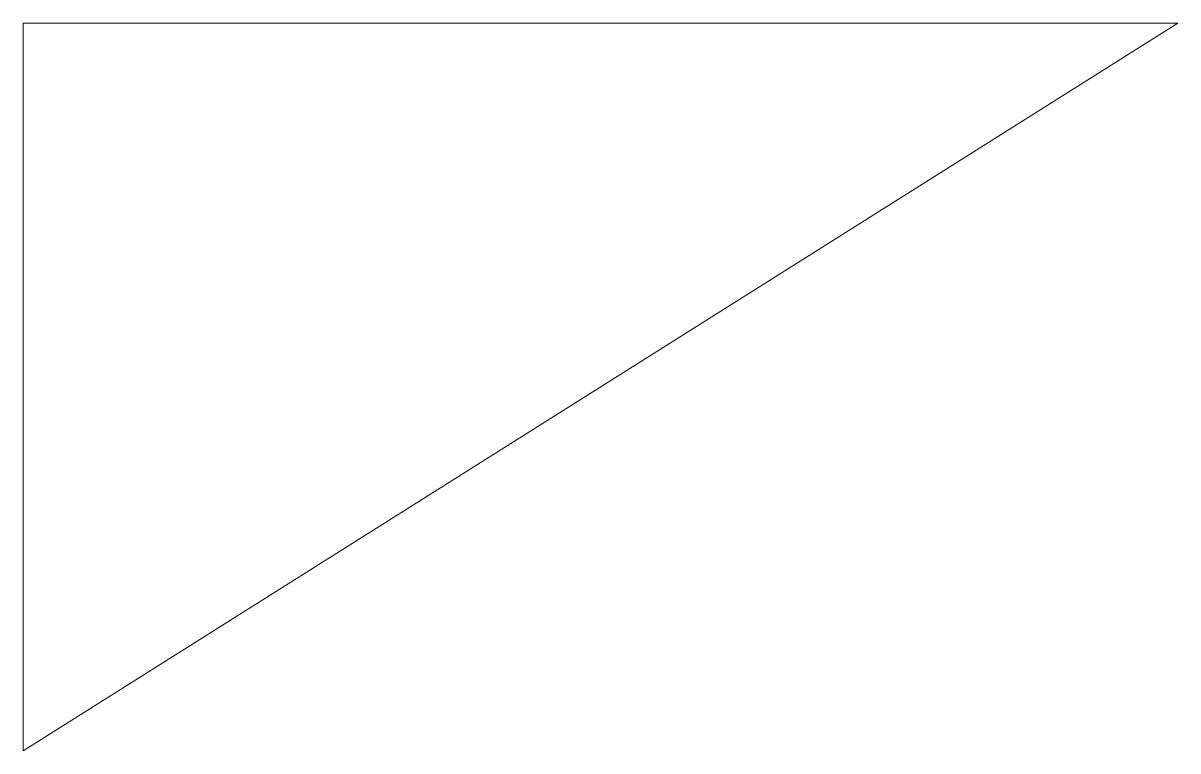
# Model space of a CAD drawing. Header units: millimetres. Extents: x -58.5 to 17.6, y -19.7 to 28.3.
import ezdxf

# ---------------------------------------------------------------- set-up
doc = ezdxf.new("R2010")
doc.units = ezdxf.units.MM

msp = doc.modelspace()

# ---------------------------------------------------------------- linework, layer by layer
at = {"color": 7, "linetype": 'Continuous', "lineweight": 15}
for p, q in [((17.595, 28.335), (-58.537, 28.335)), ((-58.537, -19.665), (17.595, 28.335)), ((-58.537, 28.335), (-58.537, -19.665))]:
    msp.add_line(p, q, dxfattribs=at)

doc.saveas('drawing.dxf')
